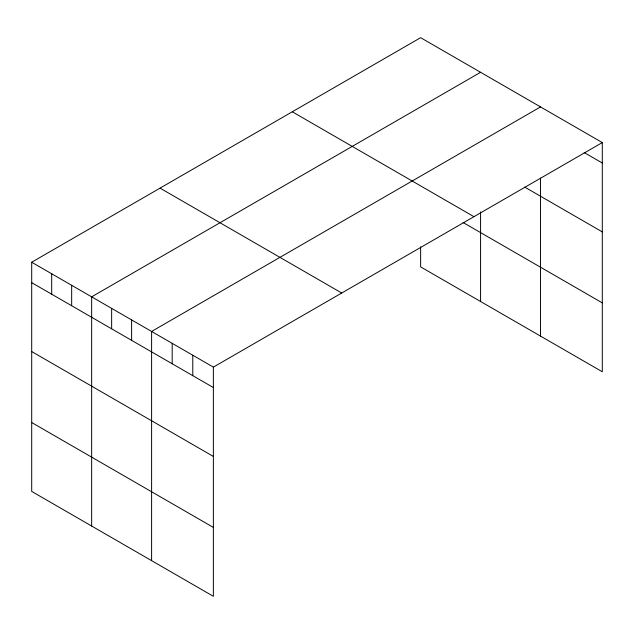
<?xml version="1.0" encoding="UTF-8"?>
<svg xmlns="http://www.w3.org/2000/svg" width="634" height="634" viewBox="0 0 634 634"><rect width="100%" height="100%" fill="white"/><g stroke="black" fill="none" stroke-linecap="round" stroke-linejoin="round"><path stroke-width="0.95" d="M31.7 262.23L213.373 367.118L213.373 596.317L31.7 491.421L31.7 262.23L420.627 37.683L602.3 142.579L602.3 371.77L420.627 266.882L420.627 246.784M480.58 72.3L91.653 296.839L91.653 526.038M540.533 106.916L151.605 331.455L151.605 560.654M213.373 367.118L602.3 142.579M584.183 152.548L602.3 163.009M524.706 187.101L602.3 231.901M292.282 111.782L473.955 216.677M463.089 222.51L602.3 302.878M160.045 188.132L341.718 293.019M31.7 282.661L213.373 387.548M31.7 351.553L213.373 456.44M31.7 422.529L213.373 527.425M540.533 178.059L540.533 336.107M480.58 211.899L480.58 301.499M192.784 355.23L192.784 375.661M172.194 343.343L172.194 363.773M131.618 319.916L131.618 340.347M111.639 308.378L111.639 328.808M71.666 285.308L71.666 305.739M51.687 273.769L51.687 294.2"/></g></svg>
